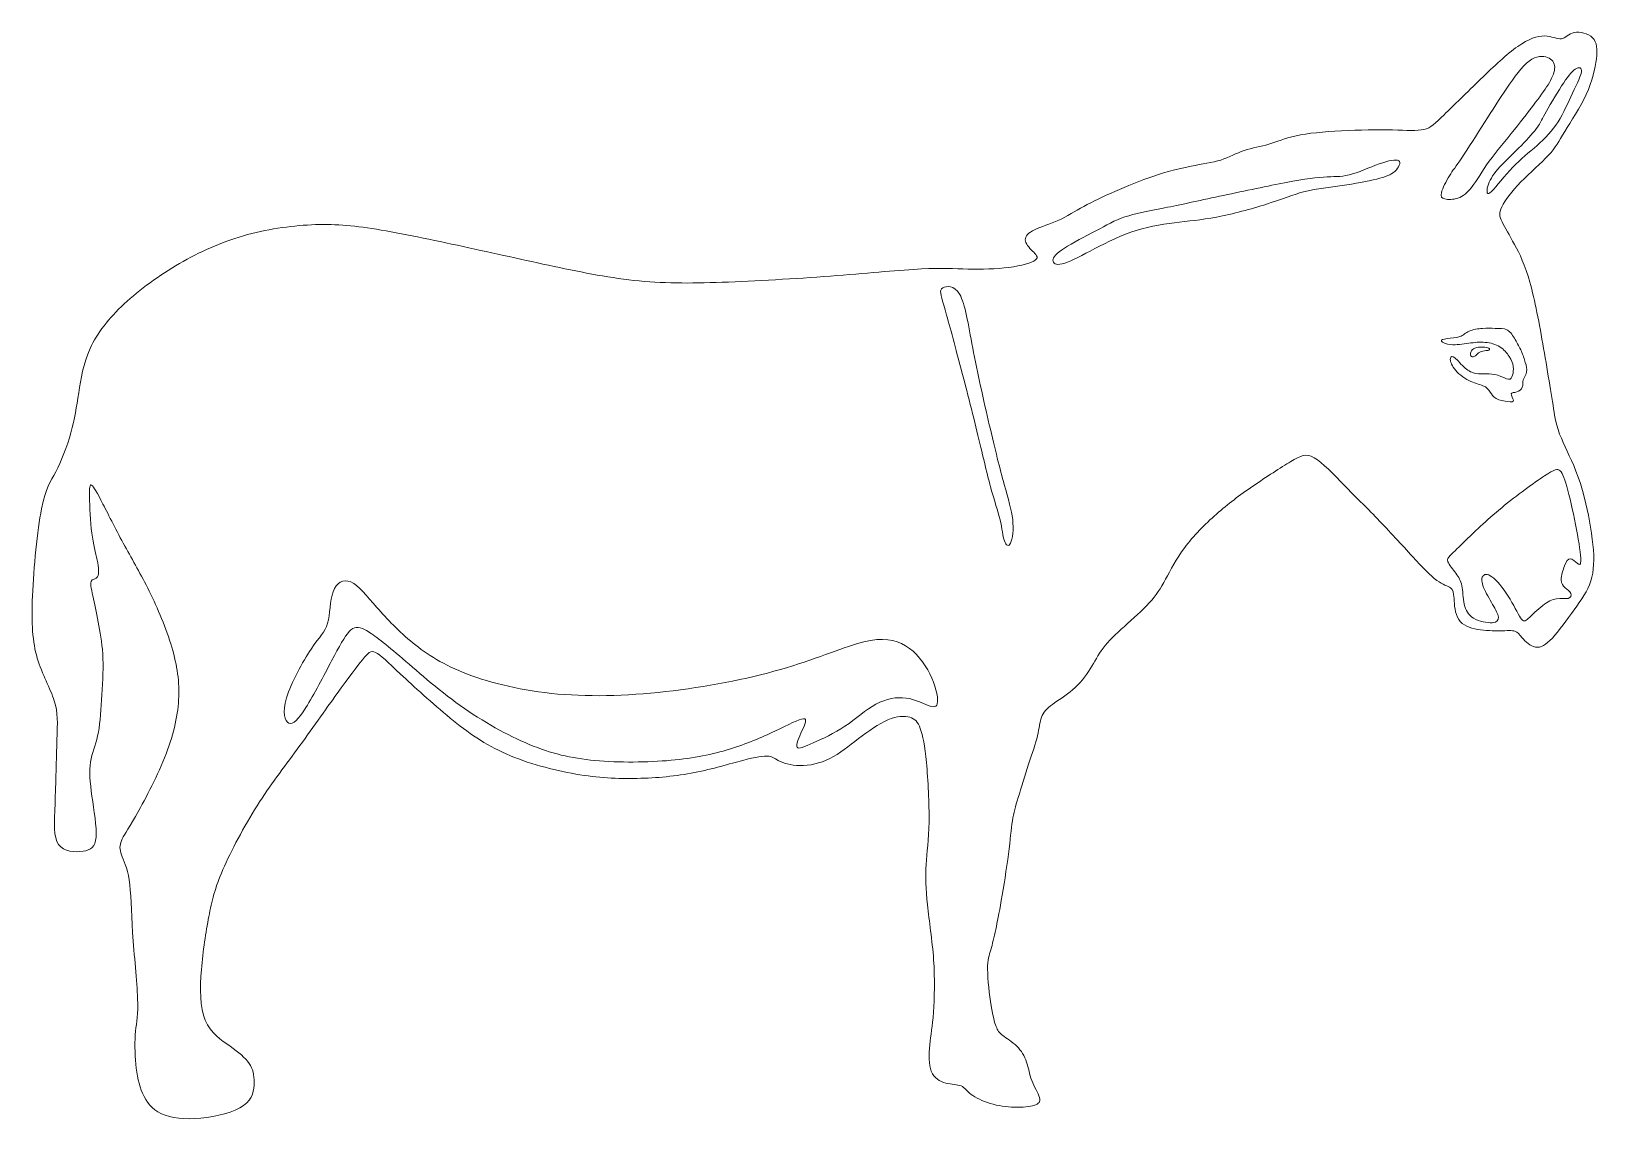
# Model space of a CAD drawing. Header units: inches. Extents: x -14.1 to 15.1, y -10 to 10.3.
import ezdxf

# ---------------------------------------------------------------- set-up
doc = ezdxf.new("R2010")
doc.units = ezdxf.units.IN
doc.header["$MEASUREMENT"] = 0
doc.layers.add('Layer 1', color=7, linetype='Continuous')

msp = doc.modelspace()

# ---------------------------------------------------------------- linework, layer by layer
at = {"layer": 'Layer 1', "color": 250, "lineweight": 18}
for points, knots in [([(-8.877, 6.703), (-8.477, 6.722), (-8.127, 6.694), (-7.664, 6.619), (-7.664, 6.619), (-7.2, 6.544), (-6.622, 6.422), (-6.047, 6.297), (-6.047, 6.297), (-5.472, 6.172), (-4.9, 6.044), (-4.352, 5.928), (-4.352, 5.928), (-3.805, 5.811), (-3.283, 5.706), (-2.764, 5.656), (-2.764, 5.656), (-2.244, 5.606), (-1.727, 5.611), (-1.097, 5.636), (-1.097, 5.636), (-0.466, 5.661), (0.278, 5.706), (0.923, 5.756), (0.923, 5.756), (1.567, 5.806), (2.111, 5.861), (2.498, 5.881), (2.498, 5.881), (2.884, 5.9), (3.111, 5.883), (3.364, 5.878), (3.364, 5.878), (3.617, 5.872), (3.895, 5.878), (4.131, 5.908), (4.131, 5.908), (4.367, 5.939), (4.561, 5.994), (4.628, 6.047), (4.628, 6.047), (4.695, 6.1), (4.634, 6.15), (4.57, 6.214), (4.57, 6.214), (4.506, 6.278), (4.439, 6.356), (4.436, 6.425), (4.436, 6.425), (4.434, 6.494), (4.495, 6.556), (4.611, 6.611), (4.611, 6.611), (4.728, 6.667), (4.9, 6.717), (5.059, 6.789), (5.059, 6.789), (5.217, 6.861), (5.361, 6.956), (5.528, 7.047), (5.528, 7.047), (5.695, 7.139), (5.884, 7.228), (6.106, 7.325), (6.106, 7.325), (6.328, 7.422), (6.584, 7.528), (6.831, 7.611), (6.831, 7.611), (7.078, 7.694), (7.317, 7.756), (7.528, 7.797), (7.528, 7.797), (7.739, 7.839), (7.923, 7.861), (8.081, 7.911), (8.081, 7.911), (8.239, 7.961), (8.373, 8.039), (8.52, 8.089), (8.52, 8.089), (8.667, 8.139), (8.828, 8.161), (8.978, 8.206), (8.978, 8.206), (9.128, 8.25), (9.267, 8.317), (9.486, 8.364), (9.486, 8.364), (9.706, 8.411), (10.006, 8.439), (10.334, 8.456), (10.334, 8.456), (10.661, 8.472), (11.017, 8.478), (11.286, 8.472), (11.286, 8.472), (11.556, 8.467), (11.739, 8.45), (11.87, 8.481), (11.87, 8.481), (12, 8.511), (12.078, 8.589), (12.248, 8.756), (12.248, 8.756), (12.417, 8.922), (12.678, 9.178), (12.928, 9.419), (12.928, 9.419), (13.178, 9.661), (13.417, 9.889), (13.62, 10.031), (13.62, 10.031), (13.823, 10.172), (13.989, 10.228), (14.123, 10.225), (14.123, 10.225), (14.256, 10.222), (14.356, 10.161), (14.434, 10.172), (14.434, 10.172), (14.511, 10.183), (14.567, 10.267), (14.673, 10.289), (14.673, 10.289), (14.778, 10.311), (14.934, 10.272), (15.017, 10.189), (15.017, 10.189), (15.1, 10.106), (15.111, 9.978), (15.089, 9.797), (15.089, 9.797), (15.067, 9.617), (15.011, 9.383), (14.898, 9.136), (14.898, 9.136), (14.784, 8.889), (14.611, 8.628), (14.498, 8.442), (14.498, 8.442), (14.384, 8.256), (14.328, 8.144), (14.195, 8), (14.195, 8), (14.061, 7.856), (13.85, 7.678), (13.681, 7.503), (13.681, 7.503), (13.511, 7.328), (13.384, 7.156), (13.325, 7.039), (13.325, 7.039), (13.267, 6.922), (13.278, 6.861), (13.328, 6.758), (13.328, 6.758), (13.378, 6.656), (13.467, 6.511), (13.561, 6.336), (13.561, 6.336), (13.656, 6.161), (13.756, 5.956), (13.848, 5.631), (13.848, 5.631), (13.939, 5.306), (14.023, 4.861), (14.103, 4.397), (14.103, 4.397), (14.184, 3.933), (14.261, 3.45), (14.309, 3.153), (14.309, 3.153), (14.392, 2.626), (14.664, 2.407), (14.867, 1.603), (14.867, 1.603), (14.934, 1.339), (14.995, 1.011), (15.023, 0.739), (15.023, 0.739), (15.05, 0.467), (15.045, 0.25), (14.984, 0.061), (14.984, 0.061), (14.923, -0.128), (14.806, -0.289), (14.673, -0.475), (14.673, -0.475), (14.539, -0.661), (14.389, -0.872), (14.266, -1.004), (14.266, -1.004), (14.143, -1.136), (14.048, -1.189), (13.952, -1.172), (13.952, -1.172), (13.856, -1.154), (13.76, -1.067), (13.702, -1.001), (13.702, -1.001), (13.645, -0.936), (13.625, -0.893), (13.569, -0.876), (13.569, -0.876), (13.513, -0.858), (13.42, -0.867), (13.296, -0.869), (13.296, -0.869), (13.173, -0.871), (13.018, -0.867), (12.873, -0.841), (12.873, -0.841), (12.728, -0.815), (12.592, -0.768), (12.52, -0.658), (12.52, -0.658), (12.448, -0.549), (12.439, -0.376), (12.432, -0.265), (12.432, -0.265), (12.424, -0.154), (12.417, -0.104), (12.368, -0.069), (12.368, -0.069), (12.318, -0.033), (12.227, -0.013), (12.11, 0.073), (12.11, 0.073), (11.993, 0.158), (11.852, 0.308), (11.659, 0.517), (11.659, 0.517), (11.466, 0.726), (11.221, 0.994), (11.003, 1.222), (11.003, 1.222), (10.785, 1.449), (10.593, 1.635), (10.392, 1.84), (10.392, 1.84), (10.191, 2.046), (9.98, 2.271), (9.825, 2.36), (9.825, 2.36), (9.671, 2.449), (9.574, 2.401), (9.388, 2.289), (9.388, 2.289), (9.202, 2.176), (8.927, 1.999), (8.681, 1.829), (8.681, 1.829), (8.435, 1.66), (8.218, 1.499), (8.002, 1.308), (8.002, 1.308), (7.785, 1.118), (7.568, 0.899), (7.409, 0.685), (7.409, 0.685), (7.249, 0.471), (7.146, 0.262), (7.053, 0.093), (7.053, 0.093), (6.96, -0.076), (6.877, -0.207), (6.748, -0.349), (6.748, -0.349), (6.618, -0.49), (6.443, -0.643), (6.285, -0.786), (6.285, -0.786), (6.127, -0.929), (5.985, -1.063), (5.886, -1.192), (5.886, -1.192), (5.788, -1.321), (5.732, -1.446), (5.648, -1.579), (5.648, -1.579), (5.563, -1.713), (5.449, -1.854), (5.32, -1.967), (5.32, -1.967), (5.191, -2.079), (5.046, -2.163), (4.942, -2.24), (4.942, -2.24), (4.838, -2.318), (4.774, -2.39), (4.739, -2.481), (4.739, -2.481), (4.705, -2.571), (4.699, -2.679), (4.664, -2.824), (4.664, -2.824), (4.63, -2.968), (4.566, -3.149), (4.498, -3.357), (4.498, -3.357), (4.43, -3.565), (4.357, -3.801), (4.305, -3.975), (4.305, -3.975), (4.252, -4.149), (4.218, -4.26), (4.195, -4.413), (4.195, -4.413), (4.171, -4.565), (4.157, -4.76), (4.123, -5.031), (4.123, -5.031), (4.088, -5.301), (4.032, -5.649), (3.989, -5.897), (3.989, -5.897), (3.946, -6.146), (3.916, -6.296), (3.885, -6.438), (3.885, -6.438), (3.855, -6.579), (3.824, -6.713), (3.793, -6.817), (3.793, -6.817), (3.763, -6.921), (3.732, -6.996), (3.734, -7.181), (3.734, -7.181), (3.735, -7.365), (3.768, -7.66), (3.8, -7.861), (3.8, -7.861), (3.832, -8.063), (3.863, -8.171), (3.892, -8.246), (3.892, -8.246), (3.921, -8.321), (3.949, -8.363), (4.017, -8.415), (4.017, -8.415), (4.085, -8.468), (4.193, -8.532), (4.278, -8.615), (4.278, -8.615), (4.363, -8.699), (4.424, -8.801), (4.461, -8.911), (4.461, -8.911), (4.499, -9.021), (4.513, -9.138), (4.557, -9.256), (4.557, -9.256), (4.602, -9.374), (4.677, -9.493), (4.699, -9.572), (4.699, -9.572), (4.721, -9.651), (4.691, -9.69), (4.606, -9.717), (4.606, -9.717), (4.521, -9.743), (4.382, -9.757), (4.234, -9.753), (4.234, -9.753), (4.085, -9.749), (3.927, -9.726), (3.782, -9.683), (3.782, -9.683), (3.638, -9.64), (3.507, -9.576), (3.425, -9.513), (3.425, -9.513), (3.343, -9.449), (3.31, -9.385), (3.239, -9.356), (3.239, -9.356), (3.168, -9.326), (3.06, -9.332), (2.952, -9.303), (2.952, -9.303), (2.843, -9.274), (2.735, -9.21), (2.684, -9.083), (2.684, -9.083), (2.632, -8.957), (2.638, -8.768), (2.656, -8.59), (2.656, -8.59), (2.674, -8.413), (2.705, -8.246), (2.724, -7.983), (2.724, -7.983), (2.743, -7.721), (2.752, -7.363), (2.727, -7.001), (2.727, -7.001), (2.702, -6.64), (2.643, -6.276), (2.611, -5.979), (2.611, -5.979), (2.58, -5.682), (2.574, -5.451), (2.588, -5.224), (2.588, -5.224), (2.602, -4.996), (2.635, -4.771), (2.641, -4.433), (2.641, -4.433), (2.646, -4.096), (2.624, -3.646), (2.593, -3.326), (2.593, -3.326), (2.563, -3.007), (2.524, -2.818), (2.478, -2.693), (2.478, -2.693), (2.432, -2.568), (2.38, -2.507), (2.282, -2.479), (2.282, -2.479), (2.185, -2.451), (2.043, -2.457), (1.874, -2.529), (1.874, -2.529), (1.705, -2.601), (1.507, -2.74), (1.325, -2.879), (1.325, -2.879), (1.143, -3.018), (0.977, -3.157), (0.793, -3.249), (0.793, -3.249), (0.61, -3.34), (0.41, -3.385), (0.235, -3.382), (0.235, -3.382), (0.06, -3.379), (-0.09, -3.329), (-0.17, -3.288), (-0.17, -3.288), (-0.251, -3.246), (-0.262, -3.213), (-0.348, -3.207), (-0.348, -3.207), (-0.434, -3.201), (-0.595, -3.224), (-0.834, -3.285), (-0.834, -3.285), (-1.073, -3.346), (-1.39, -3.446), (-1.732, -3.513), (-1.732, -3.513), (-2.073, -3.579), (-2.44, -3.613), (-2.804, -3.621), (-2.804, -3.621), (-3.168, -3.629), (-3.529, -3.613), (-3.948, -3.54), (-3.948, -3.54), (-4.368, -3.468), (-4.845, -3.34), (-5.243, -3.165), (-5.243, -3.165), (-5.64, -2.99), (-5.957, -2.768), (-6.29, -2.496), (-6.29, -2.496), (-6.623, -2.224), (-6.973, -1.901), (-7.215, -1.674), (-7.215, -1.674), (-7.457, -1.446), (-7.59, -1.313), (-7.682, -1.271), (-7.682, -1.271), (-7.773, -1.229), (-7.823, -1.279), (-7.926, -1.407), (-7.926, -1.407), (-8.029, -1.535), (-8.184, -1.74), (-8.398, -2.038), (-8.398, -2.038), (-8.612, -2.335), (-8.884, -2.724), (-9.143, -3.076), (-9.143, -3.076), (-9.401, -3.429), (-9.645, -3.746), (-9.89, -4.132), (-9.89, -4.132), (-10.134, -4.518), (-10.379, -4.974), (-10.529, -5.321), (-10.529, -5.321), (-10.679, -5.668), (-10.734, -5.907), (-10.79, -6.199), (-10.79, -6.199), (-10.845, -6.49), (-10.901, -6.835), (-10.929, -7.185), (-10.929, -7.185), (-10.957, -7.535), (-10.957, -7.89), (-10.857, -8.132), (-10.857, -8.132), (-10.757, -8.374), (-10.557, -8.501), (-10.395, -8.615), (-10.395, -8.615), (-10.234, -8.729), (-10.112, -8.829), (-10.04, -8.935), (-10.04, -8.935), (-9.968, -9.04), (-9.945, -9.151), (-9.945, -9.29), (-9.945, -9.29), (-9.945, -9.429), (-9.968, -9.596), (-10.143, -9.721), (-10.143, -9.721), (-10.318, -9.846), (-10.645, -9.929), (-10.94, -9.957), (-10.94, -9.957), (-11.234, -9.985), (-11.495, -9.957), (-11.676, -9.874), (-11.676, -9.874), (-11.857, -9.79), (-11.957, -9.651), (-12.026, -9.493), (-12.026, -9.493), (-12.095, -9.335), (-12.134, -9.157), (-12.154, -8.951), (-12.154, -8.951), (-12.173, -8.746), (-12.173, -8.513), (-12.157, -8.335), (-12.157, -8.335), (-12.14, -8.157), (-12.107, -8.035), (-12.118, -7.724), (-12.118, -7.724), (-12.129, -7.413), (-12.184, -6.913), (-12.212, -6.496), (-12.212, -6.496), (-12.24, -6.079), (-12.24, -5.746), (-12.276, -5.513), (-12.276, -5.513), (-12.312, -5.279), (-12.384, -5.146), (-12.42, -5.043), (-12.42, -5.043), (-12.457, -4.94), (-12.457, -4.868), (-12.42, -4.782), (-12.42, -4.782), (-12.384, -4.696), (-12.312, -4.596), (-12.159, -4.329), (-12.159, -4.329), (-12.007, -4.063), (-11.773, -3.629), (-11.615, -3.235), (-11.615, -3.235), (-11.457, -2.84), (-11.373, -2.485), (-11.354, -2.154), (-11.354, -2.154), (-11.334, -1.824), (-11.379, -1.518), (-11.482, -1.174), (-11.482, -1.174), (-11.584, -0.829), (-11.745, -0.446), (-11.901, -0.129), (-11.901, -0.129), (-12.057, 0.187), (-12.207, 0.437), (-12.357, 0.712), (-12.357, 0.712), (-12.507, 0.987), (-12.657, 1.287), (-12.765, 1.496), (-12.765, 1.496), (-12.873, 1.704), (-12.94, 1.821), (-12.976, 1.846), (-12.976, 1.846), (-13.012, 1.871), (-13.018, 1.804), (-13.015, 1.629), (-13.015, 1.629), (-13.012, 1.454), (-13.001, 1.171), (-12.973, 0.954), (-12.973, 0.954), (-12.945, 0.737), (-12.901, 0.587), (-12.873, 0.451), (-12.873, 0.451), (-12.845, 0.315), (-12.834, 0.193), (-12.865, 0.14), (-12.865, 0.14), (-12.895, 0.087), (-12.968, 0.104), (-12.987, 0.051), (-12.987, 0.051), (-13.007, -0.001), (-12.973, -0.124), (-12.94, -0.271), (-12.94, -0.271), (-12.907, -0.418), (-12.873, -0.59), (-12.84, -0.774), (-12.84, -0.774), (-12.807, -0.957), (-12.773, -1.151), (-12.765, -1.388), (-12.765, -1.388), (-12.757, -1.624), (-12.773, -1.901), (-12.79, -2.157), (-12.79, -2.157), (-12.807, -2.413), (-12.823, -2.646), (-12.865, -2.829), (-12.865, -2.829), (-12.907, -3.013), (-12.973, -3.146), (-12.998, -3.315), (-12.998, -3.315), (-13.023, -3.485), (-13.007, -3.69), (-12.97, -3.951), (-12.97, -3.951), (-12.934, -4.213), (-12.879, -4.529), (-12.893, -4.715), (-12.893, -4.715), (-12.907, -4.901), (-12.99, -4.957), (-13.137, -4.979), (-13.137, -4.979), (-13.284, -5.001), (-13.495, -4.99), (-13.593, -4.854), (-13.593, -4.854), (-13.69, -4.718), (-13.673, -4.457), (-13.659, -4.088), (-13.659, -4.088), (-13.645, -3.718), (-13.634, -3.24), (-13.623, -2.91), (-13.623, -2.91), (-13.612, -2.579), (-13.601, -2.396), (-13.673, -2.171), (-13.673, -2.171), (-13.745, -1.946), (-13.901, -1.679), (-13.99, -1.376), (-13.99, -1.376), (-14.079, -1.074), (-14.101, -0.735), (-14.079, -0.215), (-14.079, -0.215), (-14.057, 0.304), (-13.99, 1.004), (-13.912, 1.404), (-13.912, 1.404), (-13.834, 1.804), (-13.745, 1.904), (-13.645, 2.096), (-13.645, 2.096), (-13.545, 2.287), (-13.434, 2.571), (-13.362, 2.826), (-13.362, 2.826), (-13.29, 3.082), (-13.257, 3.31), (-13.218, 3.568), (-13.218, 3.568), (-13.179, 3.826), (-13.134, 4.115), (-13.004, 4.399), (-13.004, 4.399), (-12.873, 4.682), (-12.657, 4.96), (-12.368, 5.229), (-12.368, 5.229), (-12.079, 5.499), (-11.718, 5.76), (-11.34, 5.979), (-11.34, 5.979), (-10.962, 6.199), (-10.568, 6.376), (-10.146, 6.498), (-10.146, 6.498), (-9.725, 6.619), (-9.276, 6.685), (-8.877, 6.703)], [0, 0, 0, 0, 0.005587, 0.005587, 0.005587, 0.005587, 0.011173, 0.011173, 0.011173, 0.011173, 0.01676, 0.01676, 0.01676, 0.01676, 0.022346, 0.022346, 0.022346, 0.022346, 0.027933, 0.027933, 0.027933, 0.027933, 0.03352, 0.03352, 0.03352, 0.03352, 0.039106, 0.039106, 0.039106, 0.039106, 0.044693, 0.044693, 0.044693, 0.044693, 0.050279, 0.050279, 0.050279, 0.050279, 0.055866, 0.055866, 0.055866, 0.055866, 0.061453, 0.061453, 0.061453, 0.061453, 0.067039, 0.067039, 0.067039, 0.067039, 0.072626, 0.072626, 0.072626, 0.072626, 0.078212, 0.078212, 0.078212, 0.078212, 0.083799, 0.083799, 0.083799, 0.083799, 0.089385, 0.089385, 0.089385, 0.089385, 0.094972, 0.094972, 0.094972, 0.094972, 0.100559, 0.100559, 0.100559, 0.100559, 0.106145, 0.106145, 0.106145, 0.106145, 0.111732, 0.111732, 0.111732, 0.111732, 0.117318, 0.117318, 0.117318, 0.117318, 0.122905, 0.122905, 0.122905, 0.122905, 0.128492, 0.128492, 0.128492, 0.128492, 0.134078, 0.134078, 0.134078, 0.134078, 0.139665, 0.139665, 0.139665, 0.139665, 0.145251, 0.145251, 0.145251, 0.145251, 0.150838, 0.150838, 0.150838, 0.150838, 0.156425, 0.156425, 0.156425, 0.156425, 0.162011, 0.162011, 0.162011, 0.162011, 0.167598, 0.167598, 0.167598, 0.167598, 0.173184, 0.173184, 0.173184, 0.173184, 0.178771, 0.178771, 0.178771, 0.178771, 0.184358, 0.184358, 0.184358, 0.184358, 0.189944, 0.189944, 0.189944, 0.189944, 0.195531, 0.195531, 0.195531, 0.195531, 0.201117, 0.201117, 0.201117, 0.201117, 0.206704, 0.206704, 0.206704, 0.206704, 0.212291, 0.212291, 0.212291, 0.212291, 0.217877, 0.217877, 0.217877, 0.217877, 0.223464, 0.223464, 0.223464, 0.223464, 0.22905, 0.22905, 0.22905, 0.22905, 0.234637, 0.234637, 0.234637, 0.234637, 0.240223, 0.240223, 0.240223, 0.240223, 0.24581, 0.24581, 0.24581, 0.24581, 0.251397, 0.251397, 0.251397, 0.251397, 0.256983, 0.256983, 0.256983, 0.256983, 0.26257, 0.26257, 0.26257, 0.26257, 0.268156, 0.268156, 0.268156, 0.268156, 0.273743, 0.273743, 0.273743, 0.273743, 0.27933, 0.27933, 0.27933, 0.27933, 0.284916, 0.284916, 0.284916, 0.284916, 0.290503, 0.290503, 0.290503, 0.290503, 0.296089, 0.296089, 0.296089, 0.296089, 0.301676, 0.301676, 0.301676, 0.301676, 0.307263, 0.307263, 0.307263, 0.307263, 0.312849, 0.312849, 0.312849, 0.312849, 0.318436, 0.318436, 0.318436, 0.318436, 0.324022, 0.324022, 0.324022, 0.324022, 0.329609, 0.329609, 0.329609, 0.329609, 0.335196, 0.335196, 0.335196, 0.335196, 0.340782, 0.340782, 0.340782, 0.340782, 0.346369, 0.346369, 0.346369, 0.346369, 0.351955, 0.351955, 0.351955, 0.351955, 0.357542, 0.357542, 0.357542, 0.357542, 0.363128, 0.363128, 0.363128, 0.363128, 0.368715, 0.368715, 0.368715, 0.368715, 0.374302, 0.374302, 0.374302, 0.374302, 0.379888, 0.379888, 0.379888, 0.379888, 0.385475, 0.385475, 0.385475, 0.385475, 0.391061, 0.391061, 0.391061, 0.391061, 0.396648, 0.396648, 0.396648, 0.396648, 0.402235, 0.402235, 0.402235, 0.402235, 0.407821, 0.407821, 0.407821, 0.407821, 0.413408, 0.413408, 0.413408, 0.413408, 0.418994, 0.418994, 0.418994, 0.418994, 0.424581, 0.424581, 0.424581, 0.424581, 0.430168, 0.430168, 0.430168, 0.430168, 0.435754, 0.435754, 0.435754, 0.435754, 0.441341, 0.441341, 0.441341, 0.441341, 0.446927, 0.446927, 0.446927, 0.446927, 0.452514, 0.452514, 0.452514, 0.452514, 0.458101, 0.458101, 0.458101, 0.458101, 0.463687, 0.463687, 0.463687, 0.463687, 0.469274, 0.469274, 0.469274, 0.469274, 0.47486, 0.47486, 0.47486, 0.47486, 0.480447, 0.480447, 0.480447, 0.480447, 0.486034, 0.486034, 0.486034, 0.486034, 0.49162, 0.49162, 0.49162, 0.49162, 0.497207, 0.497207, 0.497207, 0.497207, 0.502793, 0.502793, 0.502793, 0.502793, 0.50838, 0.50838, 0.50838, 0.50838, 0.513966, 0.513966, 0.513966, 0.513966, 0.519553, 0.519553, 0.519553, 0.519553, 0.52514, 0.52514, 0.52514, 0.52514, 0.530726, 0.530726, 0.530726, 0.530726, 0.536313, 0.536313, 0.536313, 0.536313, 0.541899, 0.541899, 0.541899, 0.541899, 0.547486, 0.547486, 0.547486, 0.547486, 0.553073, 0.553073, 0.553073, 0.553073, 0.558659, 0.558659, 0.558659, 0.558659, 0.564246, 0.564246, 0.564246, 0.564246, 0.569832, 0.569832, 0.569832, 0.569832, 0.575419, 0.575419, 0.575419, 0.575419, 0.581006, 0.581006, 0.581006, 0.581006, 0.586592, 0.586592, 0.586592, 0.586592, 0.592179, 0.592179, 0.592179, 0.592179, 0.597765, 0.597765, 0.597765, 0.597765, 0.603352, 0.603352, 0.603352, 0.603352, 0.608939, 0.608939, 0.608939, 0.608939, 0.614525, 0.614525, 0.614525, 0.614525, 0.620112, 0.620112, 0.620112, 0.620112, 0.625698, 0.625698, 0.625698, 0.625698, 0.631285, 0.631285, 0.631285, 0.631285, 0.636872, 0.636872, 0.636872, 0.636872, 0.642458, 0.642458, 0.642458, 0.642458, 0.648045, 0.648045, 0.648045, 0.648045, 0.653631, 0.653631, 0.653631, 0.653631, 0.659218, 0.659218, 0.659218, 0.659218, 0.664804, 0.664804, 0.664804, 0.664804, 0.670391, 0.670391, 0.670391, 0.670391, 0.675978, 0.675978, 0.675978, 0.675978, 0.681564, 0.681564, 0.681564, 0.681564, 0.687151, 0.687151, 0.687151, 0.687151, 0.692737, 0.692737, 0.692737, 0.692737, 0.698324, 0.698324, 0.698324, 0.698324, 0.703911, 0.703911, 0.703911, 0.703911, 0.709497, 0.709497, 0.709497, 0.709497, 0.715084, 0.715084, 0.715084, 0.715084, 0.72067, 0.72067, 0.72067, 0.72067, 0.726257, 0.726257, 0.726257, 0.726257, 0.731844, 0.731844, 0.731844, 0.731844, 0.73743, 0.73743, 0.73743, 0.73743, 0.743017, 0.743017, 0.743017, 0.743017, 0.748603, 0.748603, 0.748603, 0.748603, 0.75419, 0.75419, 0.75419, 0.75419, 0.759777, 0.759777, 0.759777, 0.759777, 0.765363, 0.765363, 0.765363, 0.765363, 0.77095, 0.77095, 0.77095, 0.77095, 0.776536, 0.776536, 0.776536, 0.776536, 0.782123, 0.782123, 0.782123, 0.782123, 0.787709, 0.787709, 0.787709, 0.787709, 0.793296, 0.793296, 0.793296, 0.793296, 0.798883, 0.798883, 0.798883, 0.798883, 0.804469, 0.804469, 0.804469, 0.804469, 0.810056, 0.810056, 0.810056, 0.810056, 0.815642, 0.815642, 0.815642, 0.815642, 0.821229, 0.821229, 0.821229, 0.821229, 0.826816, 0.826816, 0.826816, 0.826816, 0.832402, 0.832402, 0.832402, 0.832402, 0.837989, 0.837989, 0.837989, 0.837989, 0.843575, 0.843575, 0.843575, 0.843575, 0.849162, 0.849162, 0.849162, 0.849162, 0.854749, 0.854749, 0.854749, 0.854749, 0.860335, 0.860335, 0.860335, 0.860335, 0.865922, 0.865922, 0.865922, 0.865922, 0.871508, 0.871508, 0.871508, 0.871508, 0.877095, 0.877095, 0.877095, 0.877095, 0.882682, 0.882682, 0.882682, 0.882682, 0.888268, 0.888268, 0.888268, 0.888268, 0.893855, 0.893855, 0.893855, 0.893855, 0.899441, 0.899441, 0.899441, 0.899441, 0.905028, 0.905028, 0.905028, 0.905028, 0.910615, 0.910615, 0.910615, 0.910615, 0.916201, 0.916201, 0.916201, 0.916201, 0.921788, 0.921788, 0.921788, 0.921788, 0.927374, 0.927374, 0.927374, 0.927374, 0.932961, 0.932961, 0.932961, 0.932961, 0.938547, 0.938547, 0.938547, 0.938547, 0.944134, 0.944134, 0.944134, 0.944134, 0.949721, 0.949721, 0.949721, 0.949721, 0.955307, 0.955307, 0.955307, 0.955307, 0.960894, 0.960894, 0.960894, 0.960894, 0.96648, 0.96648, 0.96648, 0.96648, 0.972067, 0.972067, 0.972067, 0.972067, 0.977654, 0.977654, 0.977654, 0.977654, 0.98324, 0.98324, 0.98324, 0.98324, 0.988827, 0.988827, 0.988827, 0.988827, 1, 1, 1, 1]), ([(12.579, 7.954), (12.691, 8.119), (12.854, 8.381), (13.002, 8.612), (13.002, 8.612), (13.149, 8.844), (13.279, 9.047), (13.417, 9.25), (13.417, 9.25), (13.554, 9.453), (13.699, 9.656), (13.834, 9.757), (13.834, 9.757), (13.968, 9.858), (14.093, 9.858), (14.178, 9.825), (14.178, 9.825), (14.263, 9.792), (14.307, 9.725), (14.31, 9.643), (14.31, 9.643), (14.313, 9.561), (14.274, 9.464), (14.211, 9.357), (14.211, 9.357), (14.149, 9.25), (14.063, 9.133), (13.954, 8.989), (13.954, 8.989), (13.846, 8.844), (13.716, 8.672), (13.56, 8.481), (13.56, 8.481), (13.404, 8.289), (13.224, 8.078), (13.088, 7.889), (13.088, 7.889), (12.952, 7.7), (12.86, 7.533), (12.771, 7.417), (12.771, 7.417), (12.682, 7.3), (12.596, 7.233), (12.506, 7.201), (12.506, 7.201), (12.416, 7.169), (12.321, 7.172), (12.261, 7.186), (12.261, 7.186), (12.202, 7.2), (12.177, 7.225), (12.198, 7.304), (12.198, 7.304), (12.218, 7.383), (12.285, 7.517), (12.348, 7.618), (12.348, 7.618), (12.41, 7.719), (12.468, 7.789), (12.579, 7.954)], [0, 0, 0, 0, 0.0625, 0.0625, 0.0625, 0.0625, 0.125, 0.125, 0.125, 0.125, 0.1875, 0.1875, 0.1875, 0.1875, 0.25, 0.25, 0.25, 0.25, 0.3125, 0.3125, 0.3125, 0.3125, 0.375, 0.375, 0.375, 0.375, 0.4375, 0.4375, 0.4375, 0.4375, 0.5, 0.5, 0.5, 0.5, 0.5625, 0.5625, 0.5625, 0.5625, 0.625, 0.625, 0.625, 0.625, 0.6875, 0.6875, 0.6875, 0.6875, 0.75, 0.75, 0.75, 0.75, 0.8125, 0.8125, 0.8125, 0.8125, 0.875, 0.875, 0.875, 0.875, 1, 1, 1, 1]), ([(14.125, 8.767), (14.196, 8.897), (14.332, 9.128), (14.439, 9.293), (14.439, 9.293), (14.546, 9.458), (14.624, 9.558), (14.693, 9.604), (14.693, 9.604), (14.763, 9.65), (14.824, 9.642), (14.807, 9.547), (14.807, 9.547), (14.791, 9.453), (14.696, 9.272), (14.61, 9.09), (14.61, 9.09), (14.524, 8.908), (14.446, 8.725), (14.334, 8.564), (14.334, 8.564), (14.221, 8.403), (14.074, 8.264), (13.924, 8.133), (13.924, 8.133), (13.774, 8.003), (13.621, 7.881), (13.471, 7.717), (13.471, 7.717), (13.321, 7.553), (13.174, 7.347), (13.103, 7.299), (13.103, 7.299), (13.032, 7.25), (13.038, 7.358), (13.074, 7.461), (13.074, 7.461), (13.11, 7.564), (13.177, 7.661), (13.288, 7.782), (13.288, 7.782), (13.399, 7.903), (13.554, 8.047), (13.688, 8.183), (13.688, 8.183), (13.821, 8.319), (13.932, 8.447), (13.991, 8.526), (13.991, 8.526), (14.049, 8.606), (14.054, 8.636), (14.125, 8.767)], [0, 0, 0, 0, 0.071429, 0.071429, 0.071429, 0.071429, 0.142857, 0.142857, 0.142857, 0.142857, 0.214286, 0.214286, 0.214286, 0.214286, 0.285714, 0.285714, 0.285714, 0.285714, 0.357143, 0.357143, 0.357143, 0.357143, 0.428571, 0.428571, 0.428571, 0.428571, 0.5, 0.5, 0.5, 0.5, 0.571429, 0.571429, 0.571429, 0.571429, 0.642857, 0.642857, 0.642857, 0.642857, 0.714286, 0.714286, 0.714286, 0.714286, 0.785714, 0.785714, 0.785714, 0.785714, 0.857143, 0.857143, 0.857143, 0.857143, 1, 1, 1, 1]), ([(5.165, 6.267), (5.315, 6.364), (5.554, 6.486), (5.752, 6.592), (5.752, 6.592), (5.949, 6.697), (6.104, 6.786), (6.293, 6.85), (6.293, 6.85), (6.482, 6.914), (6.704, 6.953), (6.982, 7.008), (6.982, 7.008), (7.26, 7.064), (7.593, 7.136), (7.982, 7.219), (7.982, 7.219), (8.371, 7.303), (8.815, 7.397), (9.174, 7.467), (9.174, 7.467), (9.532, 7.536), (9.804, 7.58), (9.999, 7.594), (9.999, 7.594), (10.193, 7.608), (10.31, 7.592), (10.477, 7.633), (10.477, 7.633), (10.643, 7.675), (10.86, 7.775), (11.038, 7.839), (11.038, 7.839), (11.215, 7.903), (11.354, 7.93), (11.402, 7.897), (11.402, 7.897), (11.449, 7.864), (11.404, 7.769), (11.332, 7.703), (11.332, 7.703), (11.26, 7.636), (11.16, 7.597), (10.99, 7.555), (10.99, 7.555), (10.821, 7.514), (10.582, 7.469), (10.346, 7.436), (10.346, 7.436), (10.11, 7.403), (9.877, 7.38), (9.654, 7.325), (9.654, 7.325), (9.432, 7.269), (9.221, 7.18), (8.938, 7.089), (8.938, 7.089), (8.654, 6.997), (8.299, 6.903), (8.004, 6.847), (8.004, 6.847), (7.71, 6.792), (7.477, 6.775), (7.218, 6.742), (7.218, 6.742), (6.96, 6.708), (6.677, 6.658), (6.404, 6.564), (6.404, 6.564), (6.132, 6.469), (5.871, 6.33), (5.649, 6.214), (5.649, 6.214), (5.427, 6.097), (5.243, 6.003), (5.124, 5.975), (5.124, 5.975), (5.004, 5.947), (4.949, 5.986), (4.952, 6.042), (4.952, 6.042), (4.954, 6.097), (5.015, 6.169), (5.165, 6.267)], [0, 0, 0, 0, 0.045455, 0.045455, 0.045455, 0.045455, 0.090909, 0.090909, 0.090909, 0.090909, 0.136364, 0.136364, 0.136364, 0.136364, 0.181818, 0.181818, 0.181818, 0.181818, 0.227273, 0.227273, 0.227273, 0.227273, 0.272727, 0.272727, 0.272727, 0.272727, 0.318182, 0.318182, 0.318182, 0.318182, 0.363636, 0.363636, 0.363636, 0.363636, 0.409091, 0.409091, 0.409091, 0.409091, 0.454545, 0.454545, 0.454545, 0.454545, 0.5, 0.5, 0.5, 0.5, 0.545455, 0.545455, 0.545455, 0.545455, 0.590909, 0.590909, 0.590909, 0.590909, 0.636364, 0.636364, 0.636364, 0.636364, 0.681818, 0.681818, 0.681818, 0.681818, 0.727273, 0.727273, 0.727273, 0.727273, 0.772727, 0.772727, 0.772727, 0.772727, 0.818182, 0.818182, 0.818182, 0.818182, 0.863636, 0.863636, 0.863636, 0.863636, 0.909091, 0.909091, 0.909091, 0.909091, 1, 1, 1, 1]), ([(3.213, 5.405), (3.315, 5.228), (3.371, 4.855), (3.457, 4.405), (3.457, 4.405), (3.543, 3.955), (3.66, 3.428), (3.765, 2.975), (3.765, 2.975), (3.871, 2.522), (3.965, 2.144), (4.043, 1.861), (4.043, 1.861), (4.121, 1.578), (4.182, 1.389), (4.202, 1.205), (4.202, 1.205), (4.221, 1.022), (4.199, 0.844), (4.163, 0.769), (4.163, 0.769), (4.127, 0.694), (4.077, 0.722), (4.046, 0.808), (4.046, 0.808), (4.015, 0.894), (4.004, 1.039), (3.965, 1.203), (3.965, 1.203), (3.927, 1.367), (3.86, 1.55), (3.788, 1.817), (3.788, 1.817), (3.715, 2.083), (3.638, 2.433), (3.535, 2.855), (3.535, 2.855), (3.432, 3.278), (3.304, 3.772), (3.19, 4.2), (3.19, 4.2), (3.077, 4.628), (2.977, 4.989), (2.915, 5.203), (2.915, 5.203), (2.854, 5.417), (2.832, 5.483), (2.896, 5.525), (2.896, 5.525), (2.96, 5.567), (3.11, 5.583), (3.213, 5.405)], [0, 0, 0, 0, 0.071429, 0.071429, 0.071429, 0.071429, 0.142857, 0.142857, 0.142857, 0.142857, 0.214286, 0.214286, 0.214286, 0.214286, 0.285714, 0.285714, 0.285714, 0.285714, 0.357143, 0.357143, 0.357143, 0.357143, 0.428571, 0.428571, 0.428571, 0.428571, 0.5, 0.5, 0.5, 0.5, 0.571429, 0.571429, 0.571429, 0.571429, 0.642857, 0.642857, 0.642857, 0.642857, 0.714286, 0.714286, 0.714286, 0.714286, 0.785714, 0.785714, 0.785714, 0.785714, 0.857143, 0.857143, 0.857143, 0.857143, 1, 1, 1, 1]), ([(12.375, 4.469), (12.471, 4.461), (12.595, 4.481), (12.706, 4.495), (12.706, 4.495), (12.817, 4.51), (12.916, 4.519), (13.014, 4.511), (13.014, 4.511), (13.111, 4.503), (13.209, 4.476), (13.286, 4.428), (13.286, 4.428), (13.363, 4.381), (13.42, 4.311), (13.461, 4.247), (13.461, 4.247), (13.503, 4.182), (13.53, 4.122), (13.538, 4.063), (13.538, 4.063), (13.546, 4.004), (13.536, 3.946), (13.524, 3.899), (13.524, 3.899), (13.511, 3.853), (13.496, 3.818), (13.449, 3.823), (13.449, 3.823), (13.402, 3.828), (13.323, 3.872), (13.248, 3.897), (13.248, 3.897), (13.173, 3.921), (13.102, 3.925), (13.034, 3.925), (13.034, 3.925), (12.967, 3.925), (12.903, 3.921), (12.839, 3.933), (12.839, 3.933), (12.774, 3.944), (12.709, 3.972), (12.64, 4.031), (12.64, 4.031), (12.571, 4.09), (12.499, 4.181), (12.448, 4.221), (12.448, 4.221), (12.398, 4.261), (12.368, 4.251), (12.364, 4.21), (12.364, 4.21), (12.359, 4.169), (12.378, 4.097), (12.44, 4.017), (12.44, 4.017), (12.502, 3.937), (12.606, 3.85), (12.707, 3.799), (12.707, 3.799), (12.807, 3.747), (12.905, 3.732), (12.972, 3.703), (12.972, 3.703), (13.039, 3.674), (13.077, 3.631), (13.107, 3.585), (13.107, 3.585), (13.138, 3.54), (13.161, 3.493), (13.22, 3.462), (13.22, 3.462), (13.278, 3.431), (13.371, 3.415), (13.437, 3.408), (13.437, 3.408), (13.503, 3.4), (13.542, 3.4), (13.54, 3.431), (13.54, 3.431), (13.538, 3.461), (13.495, 3.522), (13.499, 3.55), (13.499, 3.55), (13.503, 3.578), (13.555, 3.572), (13.601, 3.586), (13.601, 3.586), (13.648, 3.6), (13.689, 3.633), (13.705, 3.674), (13.705, 3.674), (13.721, 3.715), (13.711, 3.764), (13.725, 3.812), (13.725, 3.812), (13.739, 3.861), (13.777, 3.91), (13.787, 3.962), (13.787, 3.962), (13.798, 4.015), (13.781, 4.072), (13.761, 4.137), (13.761, 4.137), (13.742, 4.201), (13.72, 4.274), (13.688, 4.346), (13.688, 4.346), (13.656, 4.418), (13.614, 4.49), (13.573, 4.562), (13.573, 4.562), (13.531, 4.635), (13.489, 4.707), (13.427, 4.741), (13.427, 4.741), (13.364, 4.775), (13.281, 4.771), (13.202, 4.772), (13.202, 4.772), (13.124, 4.772), (13.05, 4.778), (12.966, 4.772), (12.966, 4.772), (12.881, 4.767), (12.785, 4.75), (12.717, 4.719), (12.717, 4.719), (12.649, 4.689), (12.609, 4.644), (12.54, 4.619), (12.54, 4.619), (12.471, 4.594), (12.374, 4.589), (12.303, 4.58), (12.303, 4.58), (12.232, 4.571), (12.188, 4.558), (12.2, 4.535), (12.2, 4.535), (12.211, 4.511), (12.28, 4.476), (12.375, 4.469)], [0, 0, 0, 0, 0.027027, 0.027027, 0.027027, 0.027027, 0.054054, 0.054054, 0.054054, 0.054054, 0.081081, 0.081081, 0.081081, 0.081081, 0.108108, 0.108108, 0.108108, 0.108108, 0.135135, 0.135135, 0.135135, 0.135135, 0.162162, 0.162162, 0.162162, 0.162162, 0.189189, 0.189189, 0.189189, 0.189189, 0.216216, 0.216216, 0.216216, 0.216216, 0.243243, 0.243243, 0.243243, 0.243243, 0.27027, 0.27027, 0.27027, 0.27027, 0.297297, 0.297297, 0.297297, 0.297297, 0.324324, 0.324324, 0.324324, 0.324324, 0.351351, 0.351351, 0.351351, 0.351351, 0.378378, 0.378378, 0.378378, 0.378378, 0.405405, 0.405405, 0.405405, 0.405405, 0.432432, 0.432432, 0.432432, 0.432432, 0.459459, 0.459459, 0.459459, 0.459459, 0.486486, 0.486486, 0.486486, 0.486486, 0.513514, 0.513514, 0.513514, 0.513514, 0.540541, 0.540541, 0.540541, 0.540541, 0.567568, 0.567568, 0.567568, 0.567568, 0.594595, 0.594595, 0.594595, 0.594595, 0.621622, 0.621622, 0.621622, 0.621622, 0.648649, 0.648649, 0.648649, 0.648649, 0.675676, 0.675676, 0.675676, 0.675676, 0.702703, 0.702703, 0.702703, 0.702703, 0.72973, 0.72973, 0.72973, 0.72973, 0.756757, 0.756757, 0.756757, 0.756757, 0.783784, 0.783784, 0.783784, 0.783784, 0.810811, 0.810811, 0.810811, 0.810811, 0.837838, 0.837838, 0.837838, 0.837838, 0.864865, 0.864865, 0.864865, 0.864865, 0.891892, 0.891892, 0.891892, 0.891892, 0.918919, 0.918919, 0.918919, 0.918919, 0.945946, 0.945946, 0.945946, 0.945946, 1, 1, 1, 1]), ([(12.87, 4.299), (12.893, 4.317), (12.929, 4.337), (12.971, 4.346), (12.971, 4.346), (13.013, 4.356), (13.061, 4.356), (13.082, 4.367), (13.082, 4.367), (13.102, 4.377), (13.095, 4.398), (13.064, 4.41), (13.064, 4.41), (13.034, 4.422), (12.981, 4.426), (12.93, 4.422), (12.93, 4.422), (12.878, 4.419), (12.827, 4.41), (12.794, 4.389), (12.794, 4.389), (12.761, 4.368), (12.746, 4.336), (12.741, 4.308), (12.741, 4.308), (12.736, 4.28), (12.742, 4.257), (12.758, 4.247), (12.758, 4.247), (12.774, 4.237), (12.8, 4.242), (12.818, 4.252), (12.818, 4.252), (12.837, 4.263), (12.847, 4.28), (12.87, 4.299)], [0, 0, 0, 0, 0.1, 0.1, 0.1, 0.1, 0.2, 0.2, 0.2, 0.2, 0.3, 0.3, 0.3, 0.3, 0.4, 0.4, 0.4, 0.4, 0.5, 0.5, 0.5, 0.5, 0.6, 0.6, 0.6, 0.6, 0.7, 0.7, 0.7, 0.7, 0.8, 0.8, 0.8, 0.8, 1, 1, 1, 1]), ([(12.628, 0.797), (12.785, 0.95), (13.035, 1.192), (13.321, 1.428), (13.321, 1.428), (13.607, 1.664), (13.93, 1.894), (14.118, 2.019), (14.118, 2.019), (14.307, 2.144), (14.363, 2.164), (14.411, 2.115), (14.411, 2.115), (14.46, 2.067), (14.502, 1.95), (14.555, 1.751), (14.555, 1.751), (14.607, 1.553), (14.671, 1.272), (14.718, 1.021), (14.718, 1.021), (14.766, 0.769), (14.796, 0.547), (14.796, 0.444), (14.796, 0.444), (14.796, 0.342), (14.766, 0.358), (14.727, 0.392), (14.727, 0.392), (14.688, 0.425), (14.641, 0.475), (14.6, 0.475), (14.6, 0.475), (14.56, 0.475), (14.527, 0.425), (14.495, 0.346), (14.495, 0.346), (14.463, 0.267), (14.432, 0.158), (14.432, 0.085), (14.432, 0.085), (14.432, 0.011), (14.463, -0.028), (14.503, -0.064), (14.503, -0.064), (14.543, -0.1), (14.593, -0.133), (14.61, -0.171), (14.61, -0.171), (14.627, -0.208), (14.61, -0.25), (14.56, -0.263), (14.56, -0.263), (14.51, -0.275), (14.427, -0.258), (14.345, -0.271), (14.345, -0.271), (14.263, -0.283), (14.182, -0.325), (14.088, -0.399), (14.088, -0.399), (13.993, -0.472), (13.885, -0.578), (13.818, -0.636), (13.818, -0.636), (13.752, -0.694), (13.727, -0.706), (13.674, -0.626), (13.674, -0.626), (13.621, -0.547), (13.541, -0.378), (13.442, -0.222), (13.442, -0.222), (13.343, -0.067), (13.227, 0.075), (13.139, 0.139), (13.139, 0.139), (13.052, 0.203), (12.993, 0.189), (12.967, 0.147), (12.967, 0.147), (12.941, 0.106), (12.946, 0.036), (12.985, -0.06), (12.985, -0.06), (13.024, -0.156), (13.096, -0.278), (13.153, -0.378), (13.153, -0.378), (13.21, -0.478), (13.252, -0.556), (13.259, -0.614), (13.259, -0.614), (13.266, -0.672), (13.238, -0.711), (13.146, -0.717), (13.146, -0.717), (13.055, -0.722), (12.899, -0.694), (12.798, -0.635), (12.798, -0.635), (12.696, -0.575), (12.649, -0.483), (12.624, -0.371), (12.624, -0.371), (12.599, -0.258), (12.596, -0.125), (12.577, -0.028), (12.577, -0.028), (12.557, 0.069), (12.521, 0.131), (12.467, 0.204), (12.467, 0.204), (12.413, 0.278), (12.341, 0.364), (12.317, 0.418), (12.317, 0.418), (12.293, 0.472), (12.318, 0.494), (12.363, 0.537), (12.363, 0.537), (12.407, 0.581), (12.471, 0.644), (12.628, 0.797)], [0, 0, 0, 0, 0.03125, 0.03125, 0.03125, 0.03125, 0.0625, 0.0625, 0.0625, 0.0625, 0.09375, 0.09375, 0.09375, 0.09375, 0.125, 0.125, 0.125, 0.125, 0.15625, 0.15625, 0.15625, 0.15625, 0.1875, 0.1875, 0.1875, 0.1875, 0.21875, 0.21875, 0.21875, 0.21875, 0.25, 0.25, 0.25, 0.25, 0.28125, 0.28125, 0.28125, 0.28125, 0.3125, 0.3125, 0.3125, 0.3125, 0.34375, 0.34375, 0.34375, 0.34375, 0.375, 0.375, 0.375, 0.375, 0.40625, 0.40625, 0.40625, 0.40625, 0.4375, 0.4375, 0.4375, 0.4375, 0.46875, 0.46875, 0.46875, 0.46875, 0.5, 0.5, 0.5, 0.5, 0.53125, 0.53125, 0.53125, 0.53125, 0.5625, 0.5625, 0.5625, 0.5625, 0.59375, 0.59375, 0.59375, 0.59375, 0.625, 0.625, 0.625, 0.625, 0.65625, 0.65625, 0.65625, 0.65625, 0.6875, 0.6875, 0.6875, 0.6875, 0.71875, 0.71875, 0.71875, 0.71875, 0.75, 0.75, 0.75, 0.75, 0.78125, 0.78125, 0.78125, 0.78125, 0.8125, 0.8125, 0.8125, 0.8125, 0.84375, 0.84375, 0.84375, 0.84375, 0.875, 0.875, 0.875, 0.875, 0.90625, 0.90625, 0.90625, 0.90625, 0.9375, 0.9375, 0.9375, 0.9375, 1, 1, 1, 1]), ([(-5.968, -1.675), (-5.523, -1.845), (-4.94, -1.989), (-4.279, -2.047), (-4.279, -2.047), (-3.618, -2.106), (-2.879, -2.078), (-2.132, -1.986), (-2.132, -1.986), (-1.385, -1.895), (-0.629, -1.739), (-0.015, -1.556), (-0.015, -1.556), (0.599, -1.372), (1.071, -1.161), (1.424, -1.075), (1.424, -1.075), (1.777, -0.989), (2.01, -1.028), (2.204, -1.147), (2.204, -1.147), (2.399, -1.267), (2.554, -1.467), (2.657, -1.672), (2.657, -1.672), (2.76, -1.878), (2.81, -2.089), (2.802, -2.195), (2.802, -2.195), (2.793, -2.3), (2.727, -2.3), (2.624, -2.261), (2.624, -2.261), (2.521, -2.222), (2.382, -2.145), (2.213, -2.122), (2.213, -2.122), (2.043, -2.1), (1.843, -2.133), (1.652, -2.236), (1.652, -2.236), (1.46, -2.339), (1.277, -2.511), (1.074, -2.647), (1.074, -2.647), (0.871, -2.783), (0.649, -2.883), (0.482, -2.958), (0.482, -2.958), (0.315, -3.033), (0.204, -3.083), (0.179, -3.039), (0.179, -3.039), (0.154, -2.995), (0.215, -2.856), (0.271, -2.733), (0.271, -2.733), (0.327, -2.611), (0.377, -2.506), (0.299, -2.508), (0.299, -2.508), (0.221, -2.511), (0.015, -2.622), (-0.232, -2.739), (-0.232, -2.739), (-0.479, -2.856), (-0.768, -2.978), (-1.082, -3.075), (-1.082, -3.075), (-1.396, -3.172), (-1.735, -3.245), (-2.171, -3.283), (-2.171, -3.283), (-2.607, -3.322), (-3.14, -3.328), (-3.59, -3.286), (-3.59, -3.286), (-4.04, -3.245), (-4.407, -3.156), (-4.815, -2.986), (-4.815, -2.986), (-5.223, -2.817), (-5.673, -2.567), (-6.101, -2.261), (-6.101, -2.261), (-6.529, -1.956), (-6.935, -1.595), (-7.237, -1.336), (-7.237, -1.336), (-7.54, -1.078), (-7.74, -0.922), (-7.876, -0.85), (-7.876, -0.85), (-8.012, -0.778), (-8.085, -0.789), (-8.171, -0.883), (-8.171, -0.883), (-8.257, -0.978), (-8.357, -1.156), (-8.501, -1.428), (-8.501, -1.428), (-8.646, -1.7), (-8.835, -2.067), (-8.979, -2.297), (-8.979, -2.297), (-9.123, -2.528), (-9.223, -2.622), (-9.298, -2.589), (-9.298, -2.589), (-9.373, -2.556), (-9.423, -2.395), (-9.34, -2.117), (-9.34, -2.117), (-9.257, -1.839), (-9.04, -1.445), (-8.882, -1.208), (-8.882, -1.208), (-8.723, -0.972), (-8.623, -0.895), (-8.576, -0.728), (-8.576, -0.728), (-8.529, -0.561), (-8.535, -0.306), (-8.473, -0.139), (-8.473, -0.139), (-8.412, 0.028), (-8.285, 0.105), (-8.143, 0.044), (-8.143, 0.044), (-8.001, -0.017), (-7.846, -0.217), (-7.657, -0.433), (-7.657, -0.433), (-7.468, -0.65), (-7.246, -0.883), (-6.982, -1.097), (-6.982, -1.097), (-6.718, -1.311), (-6.412, -1.506), (-5.968, -1.675)], [0, 0, 0, 0, 0.027778, 0.027778, 0.027778, 0.027778, 0.055556, 0.055556, 0.055556, 0.055556, 0.083333, 0.083333, 0.083333, 0.083333, 0.111111, 0.111111, 0.111111, 0.111111, 0.138889, 0.138889, 0.138889, 0.138889, 0.166667, 0.166667, 0.166667, 0.166667, 0.194444, 0.194444, 0.194444, 0.194444, 0.222222, 0.222222, 0.222222, 0.222222, 0.25, 0.25, 0.25, 0.25, 0.277778, 0.277778, 0.277778, 0.277778, 0.305556, 0.305556, 0.305556, 0.305556, 0.333333, 0.333333, 0.333333, 0.333333, 0.361111, 0.361111, 0.361111, 0.361111, 0.388889, 0.388889, 0.388889, 0.388889, 0.416667, 0.416667, 0.416667, 0.416667, 0.444444, 0.444444, 0.444444, 0.444444, 0.472222, 0.472222, 0.472222, 0.472222, 0.5, 0.5, 0.5, 0.5, 0.527778, 0.527778, 0.527778, 0.527778, 0.555556, 0.555556, 0.555556, 0.555556, 0.583333, 0.583333, 0.583333, 0.583333, 0.611111, 0.611111, 0.611111, 0.611111, 0.638889, 0.638889, 0.638889, 0.638889, 0.666667, 0.666667, 0.666667, 0.666667, 0.694444, 0.694444, 0.694444, 0.694444, 0.722222, 0.722222, 0.722222, 0.722222, 0.75, 0.75, 0.75, 0.75, 0.777778, 0.777778, 0.777778, 0.777778, 0.805556, 0.805556, 0.805556, 0.805556, 0.833333, 0.833333, 0.833333, 0.833333, 0.861111, 0.861111, 0.861111, 0.861111, 0.888889, 0.888889, 0.888889, 0.888889, 0.916667, 0.916667, 0.916667, 0.916667, 0.944444, 0.944444, 0.944444, 0.944444, 1, 1, 1, 1])]:
    msp.add_open_spline(points, degree=3, knots=knots, dxfattribs=at)

doc.saveas('drawing.dxf')
